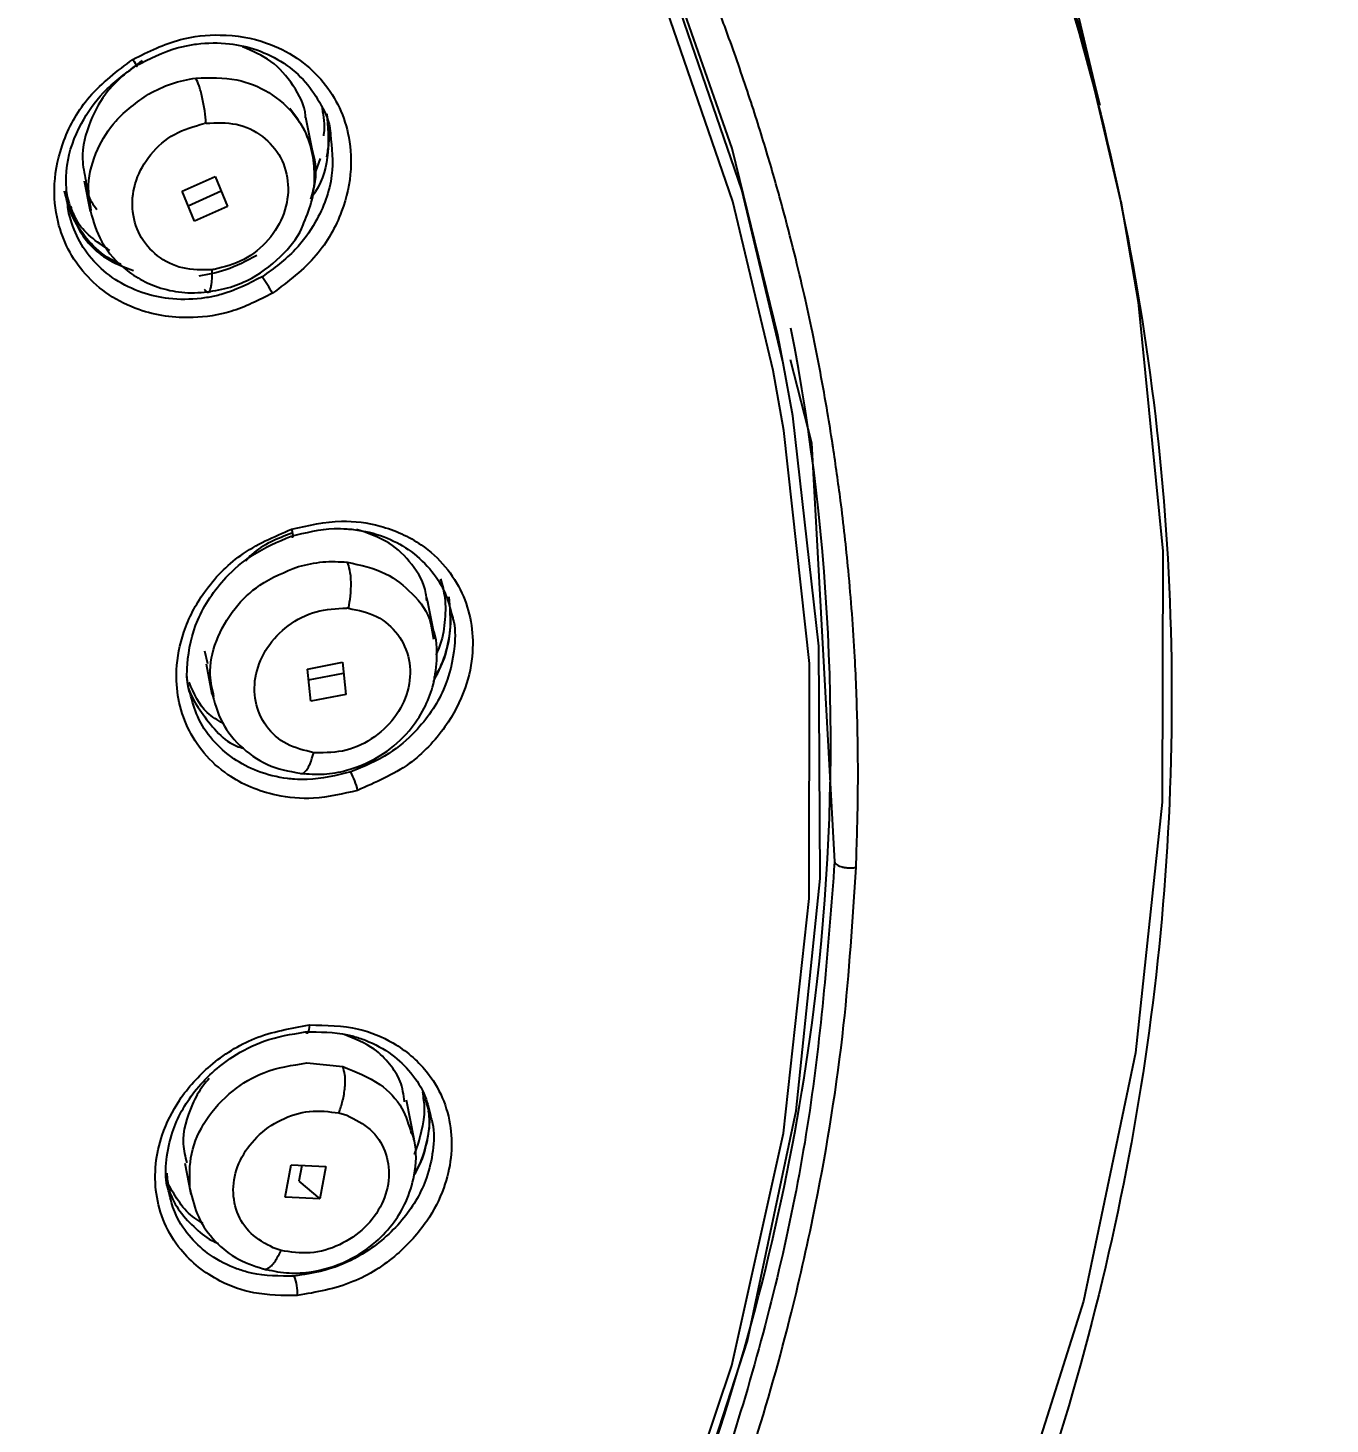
# Model space of a CAD drawing. Header units: millimetres. Extents: x 14183 to 14777, y -4239 to -3399.
# Drawn here: x 14412.288 to 14416.825, y -3744.426 to -3739.561 of the extents above; entities that cross this region are included whole.
import ezdxf

# ---------------------------------------------------------------- set-up
doc = ezdxf.new("R2010")
doc.units = ezdxf.units.MM
doc.header["$LTSCALE"] = 0.1
doc.layers.get('0').update_dxf_attribs({"lineweight": 15})
doc.layers.add('DIM', color=3, linetype='Continuous', lineweight=9)
doc.styles.add('ARIAL', font='arial.ttf')
doc.dimstyles.new('사본 ISO-25', dxfattribs={"dimtxt": 4, "dimasz": 3.5, "dimexe": 0.5, "dimexo": 0.625, "dimgap": 1.5, "dimtad": 1, "dimtih": 1, "dimtoh": 1, "dimdec": 1, "dimlfac": 4, "dimdsep": 46, "dimtxsty": 'ARIAL', "dimcen": 0, "dimclrd": 3, "dimclre": 3, "dimclrt": 3, "dimadec": 1, "dimazin": 0, "dimtfac": 1, "dimtdec": 1, "dimtmove": 0, "dimatfit": 3, "dimfxl": 1.25, "dimtfill": 1, "dimarcsym": 0})

# ---------------------------------------------------------------- blocks, each defined once
blk = doc.blocks.new('*D59')
at = {"layer": 'Defpoints', "color": 0, "transparency": 16777216}
for p in [(14392.1947, -3643.2869), (14495.7345, -4145.3429), (14510.029, -4145.3429)]:
    blk.add_point(p, dxfattribs=at)
at = {"layer": 'DIM', "color": 3, "lineweight": -2, "transparency": 16777216}
for p, q in [((14392.8197, -3643.2869), (14510.529, -3643.2869)), ((14510.029, -3646.7869), (14510.029, -3891.3741)), ((14510.029, -4141.8429), (14510.029, -3899.6183)), ((14496.3595, -4145.3429), (14510.529, -4145.3429))]:
    blk.add_line(p, q, dxfattribs=at)
at = {"layer": 'DIM', "color": 3, "transparency": 16777216}
for points in [[(14509.4457, -3646.7869), (14510.6124, -3646.7869), (14510.029, -3643.2869)], [(14509.4457, -4141.8429), (14510.6124, -4141.8429), (14510.029, -4145.3429)]]:
    blk.add_solid(points, dxfattribs=at)
at = {"layer": 'DIM', "color": 3, "transparency": 16777216, "insert": (14510.029, -3895.4962), "char_height": 4, "attachment_point": 5, "style": 'ARIAL', "bg_fill": 3, "box_fill_scale": 1.1, "bg_fill_color": 256, "bg_fill_true_color": 13158600, "bg_fill_transparency": 0}
blk.add_mtext('(2280)', dxfattribs=at)

msp = doc.modelspace()

# ---------------------------------------------------------------- linework, layer by layer
at = {"linetype": 'Continuous', "lineweight": 25}
for p, q in [((14416.023, -3739.83), (14415.7537, -3738.6974)), ((14412.9084, -3739.8929), (14412.9017, -3739.894)), ((14413.2826, -3740.0072), (14413.2564, -3739.8731)), ((14413.3062, -3740.016), (14413.2855, -3740.0739)), ((14412.4844, -3740.0937), (14412.505, -3740.1994)), ((14412.8255, -3740.1303), (14412.9402, -3740.0783)), ((14412.9401, -3740.0783), (14412.9833, -3740.183)), ((14412.8688, -3740.2348), (14412.8257, -3740.1302)), ((14412.8464, -3740.1806), (14412.961, -3740.1287)), ((14412.9834, -3740.1829), (14412.8687, -3740.2349)), ((14416.116, -3740.2699), (14416.0955, -3740.1649)), ((14414.9194, -3740.7292), (14414.9004, -3740.632)), ((14414.9441, -3740.7164), (14415.0185, -3741.0072)), ((14415.0185, -3741.0072), (14415.0987, -3742.4665)), ((14413.6763, -3741.5459), (14413.6808, -3741.5658)), ((14413.7068, -3741.6896), (14413.6806, -3741.5557)), ((14413.4053, -3741.5831), (14413.3987, -3741.5825)), ((14413.6928, -3741.6442), (14413.7013, -3741.6906)), ((14412.9031, -3741.731), (14412.9139, -3741.7755)), ((14412.9087, -3741.7767), (14412.9292, -3741.882)), ((14413.262, -3741.7949), (14413.3839, -3741.7714)), ((14413.2736, -3741.9072), (14413.2622, -3741.7949)), ((14413.2661, -3741.833), (14413.3877, -3741.8096)), ((14413.3838, -3741.7714), (14413.3953, -3741.8837)), ((14413.3953, -3741.8837), (14413.2735, -3741.9072)), ((14413.2601, -3743.1675), (14413.3848, -3743.1801)), ((14413.6332, -3743.4326), (14413.6069, -3743.2975)), ((14413.3714, -3743.3413), (14413.399, -3743.3496)), ((14412.8346, -3743.5168), (14412.8555, -3743.624)), ((14413.1843, -3743.6346), (14413.2053, -3743.5223)), ((14413.2049, -3743.5223), (14413.3258, -3743.5282)), ((14413.2427, -3743.5241), (14413.2323, -3743.5795)), ((14413.3257, -3743.5282), (14413.3047, -3743.6405)), ((14413.2323, -3743.5795), (14413.3047, -3743.6405)), ((14413.3048, -3743.6405), (14413.184, -3743.6345)), ((14413.1699, -3743.8207), (14413.143, -3743.8117))]:
    msp.add_line(p, q, dxfattribs=at)
at = {"linetype": 'Continuous', "lineweight": 25, "flags": 128}
for points in [[(14416.0955, -3740.1649), (14415.9594, -3739.5797), (14415.691, -3738.7562), (14415.3392, -3737.9617), (14414.9069, -3737.203), (14414.3979, -3736.4866), (14413.8166, -3735.8184), (14413.1677, -3735.2044), (14412.457, -3734.6496), (14411.6905, -3734.1589), (14410.8747, -3733.7364), (14410.0165, -3733.3856), (14409.1233, -3733.1097), (14408.2028, -3732.911), (14407.2627, -3732.7911), (14406.3111, -3732.7511)], [(14407.2663, -3732.7914), (14408.2132, -3732.9128), (14409.1402, -3733.1142), (14410.0393, -3733.3938), (14410.9027, -3733.7493), (14411.7228, -3734.1776), (14412.4926, -3734.6749), (14413.2055, -3735.237), (14413.8552, -3735.859), (14414.4362, -3736.5355), (14414.9434, -3737.2606), (14415.3723, -3738.0281), (14415.7194, -3738.8313), (14415.9816, -3739.6633), (14416.023, -3739.83)], [(14414.9195, -3740.7296), (14414.775, -3740.1253), (14414.5124, -3739.3606), (14414.1675, -3738.626), (14413.7438, -3737.9284), (14413.2453, -3737.2746), (14412.6768, -3736.6709), (14412.0437, -3736.1231), (14411.3522, -3735.6365), (14410.609, -3735.2157), (14409.8211, -3734.8649), (14408.9961, -3734.5874), (14408.1421, -3734.3859), (14407.2673, -3734.2622), (14406.38, -3734.2177)], [(14414.8842, -3740.7551), (14414.7438, -3740.1664), (14414.4786, -3739.3928), (14414.129, -3738.6501), (14413.6983, -3737.9456), (14413.191, -3737.2863), (14412.612, -3736.6788), (14411.9671, -3736.1292), (14411.2627, -3735.6428), (14410.5058, -3735.2246), (14409.7039, -3734.8786), (14408.865, -3734.6083), (14407.9974, -3734.4165), (14407.1098, -3734.3049)], [(14414.9004, -3740.632), (14414.7423, -3739.9807), (14414.4746, -3739.2176), (14414.1249, -3738.485), (14413.6965, -3737.7899), (14413.1936, -3737.1389), (14412.6209, -3736.5385), (14411.9841, -3735.9943), (14411.2893, -3735.5116), (14410.5431, -3735.095), (14409.7527, -3734.7486), (14408.9258, -3734.4756), (14408.2869, -3734.3209)], [(14412.6537, -3739.6706), (14412.6579, -3739.6778), (14412.6616, -3739.6841), (14412.6645, -3739.6893), (14412.6665, -3739.693), (14412.6676, -3739.6953), (14412.6678, -3739.696), (14412.6669, -3739.695), (14412.6651, -3739.6925)], [(14416.0955, -3740.1649), (14416.1566, -3740.5169), (14416.2429, -3741.3846), (14416.2398, -3742.259), (14416.1472, -3743.1325), (14415.9661, -3743.9975), (14415.6979, -3744.8465), (14415.345, -3745.6723), (14414.9104, -3746.4675), (14414.3979, -3747.2255), (14413.8119, -3747.9395), (14413.1576, -3748.6034), (14412.4406, -3749.2115), (14411.667, -3749.7585)], [(14414.5404, -3744.92), (14414.7952, -3744.135), (14414.9651, -3743.334), (14415.0483, -3742.5247), (14415.0443, -3741.715), (14414.9528, -3740.9126), (14414.9195, -3740.7296)], [(14406.1999, -3750.7036), (14407.0988, -3750.6113), (14407.9866, -3750.4384), (14408.8545, -3750.1865), (14409.6938, -3749.8582), (14410.4962, -3749.4568), (14411.2537, -3748.9862), (14411.9588, -3748.4511), (14412.6045, -3747.8568), (14413.1843, -3747.2092), (14413.6926, -3746.5148), (14414.1242, -3745.7805), (14414.4748, -3745.0136), (14414.741, -3744.2216), (14414.9202, -3743.4125), (14415.0105, -3742.5943), (14415.011, -3741.7752), (14414.9218, -3740.9632), (14414.8842, -3740.7551)], [(14413.2066, -3741.3074), (14413.2085, -3741.3155), (14413.2098, -3741.3226), (14413.2105, -3741.3283), (14413.2107, -3741.3325), (14413.2102, -3741.3351), (14413.209, -3741.3358), (14413.2074, -3741.3348), (14413.2052, -3741.3319)], [(14413.2689, -3743.0351), (14413.2683, -3743.0435), (14413.2672, -3743.0507), (14413.2657, -3743.0565), (14413.2639, -3743.0607), (14413.2617, -3743.0631), (14413.2594, -3743.0637), (14413.257, -3743.0624), (14413.2545, -3743.0592)]]:
    msp.add_lwpolyline(points, dxfattribs=at)
at = {"linetype": 'Continuous', "lineweight": 25}
for centre, radius, start, end in [((14411.9318, -3741.1932), 1.4004, 30.3554, 33.1246), ((14407.5668, -3742.0447), 7.5184, 353.59292, 11.02694), ((14413.181, -3742.2758), 0.2622, 12.8367, 27.8194), ((14407.1027, -3741.974), 7.9874, 331.26803, 353.46085), ((14413.081, -3743.9658), 0.1461, 355.2989, 22.4173)]:
    msp.add_arc(centre, radius, start, end, dxfattribs=at)
for points, knots in [([(14406.3316, -3732.8562), (14406.7827, -3732.8717), (14407.6929, -3732.9031), (14409.1392, -3733.1788), (14410.6483, -3733.6804), (14412.1289, -3734.4633), (14413.4466, -3735.4752), (14414.54, -3736.6692), (14415.398, -3738.034), (14415.9808, -3739.5056), (14416.2824, -3741.0691), (14416.2888, -3742.6524), (14415.9999, -3744.2383), (14415.4293, -3745.7548), (14414.5827, -3747.1848), (14413.4993, -3748.4633), (14412.1902, -3749.5751), (14410.716, -3750.4717), (14409.0925, -3751.1382), (14407.3544, -3751.5779), (14406.1498, -3751.6347), (14405.5357, -3751.6636)], [0, 0, 0, 0, 0.041773, 0.084286, 0.13721, 0.19167, 0.244595, 0.299054, 0.351979, 0.406439, 0.459364, 0.513823, 0.566748, 0.621208, 0.674132, 0.728592, 0.781517, 0.835976, 0.888901, 0.94336, 1, 1, 1, 1]), ([(14415.0933, -3741.0214), (14415.0926, -3741.0166), (14415.0865, -3740.9768), (14415.0648, -3740.8431), (14415.0325, -3740.6716), (14414.9923, -3740.4868), (14414.9577, -3740.3406), (14414.9153, -3740.1775), (14414.8641, -3739.9978), (14414.8027, -3739.8018), (14414.7371, -3739.6116), (14414.6476, -3739.3728), (14414.5084, -3739.0386), (14414.2944, -3738.6007), (14414.044, -3738.169), (14413.7863, -3737.781), (14413.5199, -3737.4229), (14413.233, -3737.081), (14412.9322, -3736.7602), (14412.6249, -3736.4642), (14412.2846, -3736.1696), (14411.9217, -3735.8886), (14411.5485, -3735.6303), (14411.1754, -3735.3992), (14410.7251, -3735.1495), (14410.2333, -3734.915), (14409.7448, -3734.7202), (14409.275, -3734.5593), (14408.8222, -3734.4266), (14408.4785, -3734.3533), (14408.3315, -3734.3219)], [0, 0, 0, 0, 0.001503, 0.012329, 0.041497, 0.054963, 0.070301, 0.087509, 0.106589, 0.127541, 0.150364, 0.168126, 0.205515, 0.260848, 0.316464, 0.35682, 0.401597, 0.450794, 0.490525, 0.532749, 0.577464, 0.623427, 0.667559, 0.710077, 0.75098, 0.816516, 0.866567, 0.901127, 0.957715, 1, 1, 1, 1]), ([(14412.6537, -3739.6706), (14412.7079, -3739.6438), (14412.8052, -3739.5958), (14412.9685, -3739.5791), (14413.109, -3739.6026), (14413.2265, -3739.6617), (14413.3105, -3739.7358), (14413.3713, -3739.8255), (14413.409, -3739.9319), (14413.4192, -3740.0598), (14413.3865, -3740.2083), (14413.2981, -3740.367), (14413.1948, -3740.4445), (14413.1402, -3740.4855)], [0, 0, 0, 0, 0.108634, 0.194831, 0.299323, 0.375934, 0.450142, 0.520765, 0.591343, 0.67352, 0.769042, 0.877862, 1, 1, 1, 1]), ([(14412.6651, -3739.6925), (14412.7117, -3739.6686), (14412.772, -3739.6376), (14412.8449, -3739.6219), (14412.9059, -3739.6126), (14412.9864, -3739.6119), (14413.0901, -3739.6351), (14413.1812, -3739.6804), (14413.2584, -3739.7468), (14413.3102, -3739.8286), (14413.3411, -3739.8915), (14413.3417, -3739.9278), (14413.3418, -3739.9314)], [0, 0, 0, 0, 0.173429, 0.224891, 0.252634, 0.384378, 0.50064, 0.627214, 0.750364, 0.870282, 0.987176, 1, 1, 1, 1]), ([(14413.1402, -3740.4855), (14413.0926, -3740.5096), (14413.0044, -3740.5543), (14412.842, -3740.5785), (14412.6934, -3740.5575), (14412.5692, -3740.4955), (14412.4855, -3740.4227), (14412.4254, -3740.3352), (14412.3858, -3740.2289), (14412.3738, -3740.099), (14412.4074, -3739.9465), (14412.497, -3739.7877), (14412.5998, -3739.7109), (14412.6537, -3739.6706)], [0, 0, 0, 0, 0.0959958, 0.1779129, 0.2988942, 0.3746658, 0.4477291, 0.5180754, 0.5856965, 0.6724169, 0.7703981, 0.8795889, 1, 1, 1, 1]), ([(14413.2556, -3739.8744), (14413.2555, -3739.8722), (14413.2539, -3739.831), (14413.2148, -3739.7589), (14413.1414, -3739.6722), (14413.0705, -3739.6416), (14413.0361, -3739.6268)], [0, 0, 0, 0, 0.0189237, 0.3482916, 0.6839014, 1, 1, 1, 1]), ([(14412.43, -3740.2073), (14412.4234, -3740.1513), (14412.4108, -3740.0462), (14412.4649, -3739.899), (14412.5485, -3739.7776), (14412.625, -3739.7217), (14412.6651, -3739.6925)], [0, 0, 0, 0, 0.2909393, 0.5466702, 0.7622849, 1, 1, 1, 1]), ([(14412.6855, -3739.6747), (14412.6431, -3739.7071), (14412.567, -3739.7654), (14412.4987, -3739.8894), (14412.4699, -3740.0011), (14412.4844, -3740.0682), (14412.4897, -3740.0928)], [0, 0, 0, 0, 0.311357, 0.55918, 0.838709, 1, 1, 1, 1]), ([(14412.7083, -3739.7914), (14412.7345, -3739.7781), (14412.7868, -3739.7514), (14412.8442, -3739.741), (14412.8728, -3739.7359)], [0, 0, 0, 0, 0.499996, 1, 1, 1, 1]), ([(14412.8728, -3739.7359), (14412.9215, -3739.7345), (14413.012, -3739.7319), (14413.1337, -3739.7829), (14413.2265, -3739.8643), (14413.2806, -3739.9739), (14413.2972, -3740.0772), (14413.2784, -3740.1376), (14413.272, -3740.1581)], [0, 0, 0, 0, 0.198456, 0.368636, 0.552811, 0.731734, 0.908687, 1, 1, 1, 1]), ([(14412.9084, -3739.8929), (14412.9071, -3739.8788), (14412.9044, -3739.8492), (14412.8957, -3739.802), (14412.8845, -3739.7601), (14412.8766, -3739.7438), (14412.8728, -3739.7359)], [0, 0, 0, 0, 0.232868, 0.488866, 0.751052, 1, 1, 1, 1]), ([(14412.5086, -3740.1976), (14412.5036, -3740.168), (14412.4918, -3740.097), (14412.5242, -3739.9868), (14412.5936, -3739.8728), (14412.6674, -3739.8204), (14412.7083, -3739.7914)], [0, 0, 0, 0, 0.194911, 0.466014, 0.704303, 1, 1, 1, 1]), ([(14413.2497, -3740.2403), (14413.2606, -3740.2133), (14413.2812, -3740.1623), (14413.289, -3740.0816), (14413.2823, -3740), (14413.256, -3739.9153), (14413.2194, -3739.8666), (14413.2005, -3739.8414)], [0, 0, 0, 0, 0.204939, 0.3883401, 0.5788076, 0.7827919, 1, 1, 1, 1]), ([(14413.3298, -3739.8605), (14413.3333, -3739.9048), (14413.3403, -3739.994), (14413.3154, -3740.0962), (14413.2831, -3740.1421), (14413.2793, -3740.1475)], [0, 0, 0, 0, 0.46642, 0.937576, 1, 1, 1, 1]), ([(14413.3131, -3739.8409), (14413.3178, -3739.8697), (14413.323, -3739.9017), (14413.318, -3739.9342), (14413.3175, -3739.9374)], [0, 0, 0, 0, 0.900828, 1, 1, 1, 1]), ([(14413.3293, -3740.0106), (14413.3322, -3739.9952), (14413.3407, -3739.9495), (14413.3393, -3739.8982), (14413.3299, -3739.8655), (14413.3287, -3739.8612)], [0, 0, 0, 0, 0.3064208, 0.9081784, 1, 1, 1, 1]), ([(14412.9297, -3740.4037), (14412.8948, -3740.4042), (14412.8256, -3740.4053), (14412.7352, -3740.3596), (14412.6722, -3740.2857), (14412.6457, -3740.191), (14412.6595, -3740.0902), (14412.7118, -3739.9981), (14412.7959, -3739.9242), (14412.8662, -3739.9041), (14412.9017, -3739.894)], [0, 0, 0, 0, 0.125261, 0.248647, 0.372148, 0.495812, 0.619113, 0.743206, 0.870567, 1, 1, 1, 1]), ([(14412.9084, -3739.8929), (14412.9443, -3739.8914), (14413.0156, -3739.8885), (14413.1093, -3739.9341), (14413.1741, -3740.0093), (14413.201, -3740.106), (14413.1858, -3740.2093), (14413.1302, -3740.3029), (14413.0429, -3740.3757), (14412.9718, -3740.3938), (14412.9363, -3740.4028)], [0, 0, 0, 0, 0.126075, 0.250713, 0.374166, 0.497369, 0.621398, 0.746857, 0.873516, 1, 1, 1, 1]), ([(14413.3418, -3739.9314), (14413.3469, -3739.9792), (14413.3579, -3740.0825), (14413.3039, -3740.2238), (14413.2178, -3740.3454), (14413.145, -3740.3985), (14413.1046, -3740.4279)], [0, 0, 0, 0, 0.257133, 0.554638, 0.753163, 1, 1, 1, 1]), ([(14412.4897, -3740.0928), (14412.491, -3740.1093), (14412.4939, -3740.147), (14412.5157, -3740.1768), (14412.5281, -3740.1935)], [0, 0, 0, 0, 0.4373459, 1, 1, 1, 1]), ([(14412.6112, -3740.3842), (14412.5951, -3740.3766), (14412.5489, -3740.3548), (14412.4902, -3740.2966), (14412.4378, -3740.2186), (14412.4226, -3740.1583), (14412.4153, -3740.1295)], [0, 0, 0, 0, 0.156124, 0.447333, 0.735815, 1, 1, 1, 1]), ([(14412.4206, -3740.1278), (14412.4297, -3740.1677), (14412.4508, -3740.2599), (14412.5385, -3740.3623), (14412.6225, -3740.394), (14412.6561, -3740.4067)], [0, 0, 0, 0, 0.313937, 0.72594, 1, 1, 1, 1]), ([(14413.1046, -3740.4279), (14413.0575, -3740.452), (14412.9965, -3740.4833), (14412.9227, -3740.4989), (14412.862, -3740.5079), (14412.7824, -3740.5083), (14412.6804, -3740.4854), (14412.5903, -3740.4413), (14412.5152, -3740.3764), (14412.4589, -3740.2978), (14412.4396, -3740.2372), (14412.43, -3740.2073)], [0, 0, 0, 0, 0.179215, 0.23251, 0.26137, 0.393928, 0.511296, 0.638487, 0.762209, 0.882646, 1, 1, 1, 1]), ([(14412.5733, -3740.3366), (14412.5274, -3740.3058), (14412.4665, -3740.265), (14412.4429, -3740.1985), (14412.4371, -3740.1822)], [0, 0, 0, 0, 0.7558456, 1, 1, 1, 1]), ([(14412.5026, -3740.1861), (14412.5122, -3740.2226), (14412.5332, -3740.3027), (14412.6026, -3740.3858), (14412.6796, -3740.4398), (14412.7522, -3740.4703), (14412.8358, -3740.4872), (14412.8948, -3740.4824), (14412.9253, -3740.4799)], [0, 0, 0, 0, 0.193924, 0.426142, 0.555923, 0.694296, 0.84188, 1, 1, 1, 1]), ([(14412.9118, -3740.4811), (14412.9394, -3740.4765), (14412.993, -3740.4677), (14413.0882, -3740.4266), (14413.1781, -3740.3545), (14413.2356, -3740.2818), (14413.2488, -3740.2427), (14413.2497, -3740.2403)], [0, 0, 0, 0, 0.195202, 0.379324, 0.706861, 0.981922, 1, 1, 1, 1]), ([(14413.085, -3740.3537), (14413.0496, -3740.3728), (14412.9852, -3740.4077), (14412.9153, -3740.4201), (14412.8838, -3740.4256)], [0, 0, 0, 0, 0.549155, 1, 1, 1, 1]), ([(14412.9026, -3740.4711), (14412.9064, -3740.4762), (14412.9124, -3740.484), (14412.9192, -3740.4809), (14412.9236, -3740.4735), (14412.927, -3740.4608), (14412.9299, -3740.4394), (14412.9297, -3740.4177), (14412.9297, -3740.4037)], [0, 0, 0, 0, 0.243273, 0.373731, 0.506247, 0.63784, 0.765653, 1, 1, 1, 1]), ([(14412.9363, -3740.4028), (14412.9352, -3740.403), (14412.933, -3740.4033), (14412.9308, -3740.4035), (14412.9297, -3740.4037)], [0, 0, 0, 0, 0.5002718, 1, 1, 1, 1]), ([(14415.1734, -3742.4856), (14415.1762, -3742.4025), (14415.1816, -3742.2378), (14415.1795, -3741.9934), (14415.1696, -3741.7317), (14415.1499, -3741.4702), (14415.1232, -3741.2264), (14415.1024, -3741.0835), (14415.0933, -3741.0214)], [0, 0, 0, 0, 0.169505, 0.335665, 0.498482, 0.704434, 0.871607, 1, 1, 1, 1]), ([(14413.4366, -3742.2176), (14413.3854, -3742.2298), (14413.2905, -3742.2524), (14413.1317, -3742.2376), (14412.9984, -3742.1819), (14412.8992, -3742.092), (14412.841, -3742.0011), (14412.809, -3741.9015), (14412.8013, -3741.7885), (14412.8261, -3741.659), (14412.8996, -3741.5182), (14413.0275, -3741.3845), (14413.145, -3741.334), (14413.2066, -3741.3074)], [0, 0, 0, 0, 0.095996, 0.177913, 0.298894, 0.374666, 0.447729, 0.518075, 0.585697, 0.672417, 0.770398, 0.879589, 1, 1, 1, 1]), ([(14413.2074, -3741.3211), (14413.1571, -3741.3406), (14413.0964, -3741.3641), (14413.0534, -3741.4106), (14413.0461, -3741.4186)], [0, 0, 0, 0, 0.829444, 1, 1, 1, 1]), ([(14413.2052, -3741.3319), (14413.2553, -3741.3197), (14413.3202, -3741.3038), (14413.3926, -3741.3058), (14413.4521, -3741.3111), (14413.5275, -3741.3296), (14413.618, -3741.3768), (14413.6905, -3741.4427), (14413.7438, -3741.5234), (14413.7595, -3741.5844), (14413.767, -3741.6135)], [0, 0, 0, 0, 0.201159, 0.260848, 0.293028, 0.445835, 0.580687, 0.727499, 0.870339, 1, 1, 1, 1]), ([(14413.2066, -3741.3074), (14413.2648, -3741.2942), (14413.3691, -3741.2705), (14413.5267, -3741.2928), (14413.6517, -3741.3491), (14413.7453, -3741.4345), (14413.8035, -3741.5267), (14413.8355, -3741.6286), (14413.8414, -3741.7414), (14413.8156, -3741.8685), (14413.7439, -3742.0056), (14413.6172, -3742.1395), (14413.4991, -3742.1906), (14413.4366, -3742.2176)], [0, 0, 0, 0, 0.108634, 0.194831, 0.299323, 0.375934, 0.450142, 0.520765, 0.591343, 0.67352, 0.769042, 0.877862, 1, 1, 1, 1]), ([(14413.6774, -3741.5572), (14413.6768, -3741.5486), (14413.6735, -3741.5013), (14413.6295, -3741.4288), (14413.5486, -3741.3471), (14413.4727, -3741.3216), (14413.4326, -3741.3082)], [0, 0, 0, 0, 0.068584, 0.376858, 0.670371, 1, 1, 1, 1]), ([(14412.8528, -3741.8793), (14412.8519, -3741.8767), (14412.8412, -3741.8452), (14412.8409, -3741.758), (14412.8707, -3741.6176), (14412.9594, -3741.4867), (14413.075, -3741.3866), (14413.1587, -3741.3514), (14413.2052, -3741.3319)], [0, 0, 0, 0, 0.012573, 0.15325, 0.382791, 0.629767, 0.794644, 1, 1, 1, 1]), ([(14413.2302, -3741.4378), (14413.2586, -3741.431), (14413.3154, -3741.4173), (14413.3723, -3741.4208), (14413.4008, -3741.4225)], [0, 0, 0, 0, 0.499996, 1, 1, 1, 1]), ([(14413.4053, -3741.5831), (14413.4078, -3741.569), (14413.4131, -3741.5395), (14413.4147, -3741.4917), (14413.4109, -3741.4485), (14413.4041, -3741.431), (14413.4008, -3741.4225)], [0, 0, 0, 0, 0.2328691, 0.488867, 0.7510531, 1, 1, 1, 1]), ([(14413.4008, -3741.4225), (14413.4473, -3741.4326), (14413.5339, -3741.4513), (14413.631, -3741.531), (14413.6848, -3741.5979), (14413.6923, -3741.6412), (14413.6928, -3741.6442)], [0, 0, 0, 0, 0.3505212, 0.6510981, 0.9763955, 1, 1, 1, 1]), ([(14412.9362, -3741.8911), (14412.9303, -3741.8661), (14412.9153, -3741.8032), (14412.9396, -3741.6933), (14413.001, -3741.5849), (14413.0996, -3741.4901), (14413.1835, -3741.4565), (14413.2302, -3741.4378)], [0, 0, 0, 0, 0.137645, 0.346651, 0.567088, 0.759414, 1, 1, 1, 1]), ([(14413.726, -3741.4808), (14413.7317, -3741.5026), (14413.7446, -3741.5516), (14413.7417, -3741.6326), (14413.7303, -3741.7002), (14413.7136, -3741.7363), (14413.7096, -3741.7451)], [0, 0, 0, 0, 0.257177, 0.577108, 0.897814, 1, 1, 1, 1]), ([(14413.7007, -3741.8388), (14413.7142, -3741.8121), (14413.7419, -3741.7573), (14413.7602, -3741.6696), (14413.7642, -3741.5964), (14413.7547, -3741.5561), (14413.7517, -3741.5434)], [0, 0, 0, 0, 0.2804907, 0.5759551, 0.866489, 1, 1, 1, 1]), ([(14413.754, -3741.5429), (14413.7576, -3741.5817), (14413.7657, -3741.6668), (14413.7389, -3741.7697), (14413.7057, -3741.8206), (14413.7028, -3741.825)], [0, 0, 0, 0, 0.433448, 0.950889, 1, 1, 1, 1]), ([(14413.2838, -3742.0863), (14413.251, -3742.0785), (14413.1858, -3742.0631), (14413.1138, -3741.9971), (14413.0752, -3741.9102), (14413.0766, -3741.8116), (14413.1175, -3741.7165), (14413.192, -3741.639), (14413.2913, -3741.5869), (14413.3627, -3741.584), (14413.3987, -3741.5825)], [0, 0, 0, 0, 0.1252615, 0.2486469, 0.3721478, 0.4958125, 0.6191131, 0.7432057, 0.8705671, 1, 1, 1, 1]), ([(14413.4053, -3741.5831), (14413.4394, -3741.5901), (14413.507, -3741.6041), (14413.5821, -3741.6708), (14413.6221, -3741.7595), (14413.6205, -3741.8602), (14413.5776, -3741.9574), (14413.4996, -3742.0355), (14413.3976, -3742.0858), (14413.326, -3742.0866), (14413.2902, -3742.087)], [0, 0, 0, 0, 0.126075, 0.250713, 0.374166, 0.497369, 0.621398, 0.746857, 0.873516, 1, 1, 1, 1]), ([(14413.767, -3741.6135), (14413.7676, -3741.6155), (14413.7778, -3741.6472), (14413.7763, -3741.734), (14413.7446, -3741.8732), (14413.6558, -3742.0017), (14413.5413, -3742.0998), (14413.4586, -3742.1343), (14413.4129, -3742.1535)], [0, 0, 0, 0, 0.010078, 0.154961, 0.384056, 0.630731, 0.795336, 1, 1, 1, 1]), ([(14413.2376, -3742.1583), (14413.2649, -3742.1603), (14413.3179, -3742.1643), (14413.4182, -3742.1464), (14413.5243, -3742.0988), (14413.6146, -3742.0185), (14413.6691, -3741.9371), (14413.7024, -3741.8538), (14413.7152, -3741.7597), (14413.714, -3741.6832), (14413.6942, -3741.6474), (14413.6925, -3741.6444)], [0, 0, 0, 0, 0.102862, 0.199704, 0.371561, 0.515503, 0.631887, 0.730561, 0.8474, 0.987285, 1, 1, 1, 1]), ([(14412.8405, -3741.813), (14412.8405, -3741.8159), (14412.8404, -3741.8722), (14412.9044, -3741.9662), (14412.977, -3742.0545), (14413.0348, -3742.0698), (14413.0368, -3742.0703)], [0, 0, 0, 0, 0.0248588, 0.485469, 0.9816436, 1, 1, 1, 1]), ([(14412.9677, -3741.9841), (14412.9482, -3741.9727), (14412.8919, -3741.9397), (14412.8662, -3741.8801), (14412.8494, -3741.8411)], [0, 0, 0, 0, 0.344926, 1, 1, 1, 1]), ([(14413.4129, -3742.1535), (14413.3622, -3742.1658), (14413.2965, -3742.1818), (14413.2233, -3742.1795), (14413.1642, -3742.1739), (14413.0898, -3742.1554), (14413.0007, -3742.109), (14412.9292, -3742.0444), (14412.8764, -3741.9661), (14412.8603, -3741.9071), (14412.8528, -3741.8793)], [0, 0, 0, 0, 0.205496, 0.266608, 0.2997, 0.451697, 0.586277, 0.732156, 0.874004, 1, 1, 1, 1]), ([(14412.9275, -3741.8724), (14412.9376, -3741.9099), (14412.9578, -3741.9848), (14413.0332, -3742.0751), (14413.1325, -3742.1401), (14413.2111, -3742.1535), (14413.2503, -3742.1603)], [0, 0, 0, 0, 0.251496, 0.50236, 0.751662, 1, 1, 1, 1]), ([(14413.2432, -3742.1591), (14413.2439, -3742.159), (14413.2474, -3742.1588), (14413.2541, -3742.153), (14413.2629, -3742.1416), (14413.2735, -3742.1211), (14413.2797, -3742.0999), (14413.2838, -3742.0863)], [0, 0, 0, 0, 0.048779, 0.250052, 0.449925, 0.644056, 1, 1, 1, 1]), ([(14413.2902, -3742.087), (14413.2892, -3742.0869), (14413.287, -3742.0866), (14413.2849, -3742.0864), (14413.2838, -3742.0863)], [0, 0, 0, 0, 0.500272, 1, 1, 1, 1]), ([(14405.6236, -3750.8562), (14405.8472, -3750.8518), (14406.3387, -3750.8421), (14407.0398, -3750.7641), (14407.736, -3750.6406), (14408.4325, -3750.4697), (14409.2165, -3750.2148), (14410.0526, -3749.8577), (14410.8435, -3749.4281), (14411.577, -3748.9419), (14412.2468, -3748.407), (14412.8759, -3747.7994), (14413.3757, -3747.216), (14413.7913, -3746.6435), (14414.1145, -3746.1232), (14414.3816, -3745.6123), (14414.6159, -3745.0853), (14414.8029, -3744.5693), (14414.9438, -3744.0708), (14415.0533, -3743.5796), (14415.1369, -3743.0622), (14415.1618, -3742.6693), (14415.1734, -3742.4856)], [0, 0, 0, 0, 0.0464086, 0.1019943, 0.1457751, 0.1926353, 0.2502527, 0.3164034, 0.3813084, 0.4380493, 0.5012503, 0.5626126, 0.6246974, 0.6667243, 0.7164237, 0.7588041, 0.7939083, 0.8444623, 0.8813604, 0.9103249, 0.9580831, 1, 1, 1, 1]), ([(14415.0987, -3742.4665), (14415.0994, -3742.4684), (14415.1008, -3742.4721), (14415.1069, -3742.4771), (14415.1152, -3742.4814), (14415.1251, -3742.4845), (14415.1363, -3742.4867), (14415.1487, -3742.4878), (14415.1616, -3742.4876), (14415.1695, -3742.4863), (14415.1734, -3742.4856)], [0, 0, 0, 0, 0.130507, 0.259998, 0.384306, 0.500193, 0.615882, 0.740045, 0.869469, 1, 1, 1, 1]), ([(14413.2266, -3743.9778), (14413.1753, -3743.9776), (14413.0802, -3743.9771), (14412.9361, -3743.925), (14412.8273, -3743.839), (14412.7601, -3743.7277), (14412.7314, -3743.6252), (14412.7296, -3743.5205), (14412.7544, -3743.4084), (14412.8141, -3743.2879), (14412.9226, -3743.1679), (14413.0799, -3743.0679), (14413.2039, -3743.0464), (14413.2689, -3743.0351)], [0, 0, 0, 0, 0.0960003, 0.177925, 0.298931, 0.3747016, 0.4477708, 0.5181301, 0.5857712, 0.67247, 0.7704316, 0.8796047, 1, 1, 1, 1]), ([(14412.7797, -3743.6185), (14412.7775, -3743.6115), (14412.7664, -3743.5758), (14412.7684, -3743.5039), (14412.7911, -3743.3899), (14412.8632, -3743.2583), (14412.9816, -3743.1519), (14413.1177, -3743.0816), (14413.2057, -3743.0672), (14413.2545, -3743.0592)], [0, 0, 0, 0, 0.0295843, 0.1507824, 0.2758398, 0.4721507, 0.6833754, 0.82438, 1, 1, 1, 1]), ([(14413.2689, -3743.0351), (14413.327, -3743.036), (14413.4312, -3743.0376), (14413.5721, -3743.0968), (14413.6725, -3743.1811), (14413.7364, -3743.2863), (14413.7645, -3743.3902), (14413.7658, -3743.4978), (14413.7393, -3743.6092), (14413.6793, -3743.7271), (14413.5735, -3743.8439), (14413.4174, -3743.9444), (14413.2926, -3743.9662), (14413.2266, -3743.9778)], [0, 0, 0, 0, 0.1086369, 0.19484, 0.2993489, 0.3748055, 0.4502098, 0.5208359, 0.5914169, 0.673582, 0.7690879, 0.877887, 1, 1, 1, 1]), ([(14413.2545, -3743.0592), (14413.3046, -3743.0591), (14413.3697, -3743.059), (14413.4366, -3743.0782), (14413.4905, -3743.0975), (14413.5557, -3743.1334), (14413.6261, -3743.2011), (14413.674, -3743.276), (14413.6868, -3743.3332), (14413.6923, -3743.358)], [0, 0, 0, 0, 0.239542, 0.310626, 0.348954, 0.530926, 0.691516, 0.866343, 1, 1, 1, 1]), ([(14413.6004, -3743.3025), (14413.5971, -3743.2782), (14413.5905, -3743.2298), (14413.5488, -3743.1697), (14413.4883, -3743.1071), (14413.4268, -3743.0829), (14413.3897, -3743.0684)], [0, 0, 0, 0, 0.216784, 0.432009, 0.657495, 1, 1, 1, 1]), ([(14412.8523, -3743.6052), (14412.8512, -3743.5643), (14412.849, -3743.4828), (14412.9039, -3743.3611), (14412.9934, -3743.2635), (14413.1165, -3743.1891), (14413.2088, -3743.1752), (14413.2601, -3743.1675)], [0, 0, 0, 0, 0.196146, 0.391297, 0.596345, 0.775574, 1, 1, 1, 1]), ([(14412.9194, -3743.221), (14412.9125, -3743.2289), (14412.8881, -3743.2564), (14412.8489, -3743.3319), (14412.819, -3743.4286), (14412.836, -3743.4937), (14412.8417, -3743.5154)], [0, 0, 0, 0, 0.093183, 0.32537, 0.775398, 1, 1, 1, 1]), ([(14413.3714, -3743.3413), (14413.3761, -3743.3276), (14413.386, -3743.2989), (14413.3925, -3743.259), (14413.3938, -3743.2292), (14413.3926, -3743.2024), (14413.3879, -3743.1889), (14413.3848, -3743.1801)], [0, 0, 0, 0, 0.2328936, 0.4889962, 0.6211664, 0.7521897, 1, 1, 1, 1]), ([(14413.3848, -3743.1801), (14413.4301, -3743.1977), (14413.5126, -3743.2297), (14413.5951, -3743.3168), (14413.6148, -3743.383), (14413.6238, -3743.4132)], [0, 0, 0, 0, 0.3986668, 0.7261444, 1, 1, 1, 1]), ([(14413.6625, -3743.2691), (14413.6654, -3743.2881), (14413.6765, -3743.3593), (14413.652, -3743.4329), (14413.6341, -3743.4868)], [0, 0, 0, 0, 0.267925, 1, 1, 1, 1]), ([(14413.6338, -3743.5578), (14413.6408, -3743.5456), (14413.6631, -3743.5067), (14413.681, -3743.4367), (14413.6935, -3743.3564), (14413.679, -3743.3101), (14413.6725, -3743.2897)], [0, 0, 0, 0, 0.14256, 0.453034, 0.758814, 1, 1, 1, 1]), ([(14413.143, -3743.8117), (14413.1153, -3743.7969), (14413.0602, -3743.7675), (14413.0114, -3743.6893), (14412.9975, -3743.5984), (14413.0223, -3743.5046), (14413.0818, -3743.4217), (14413.1676, -3743.3613), (14413.2703, -3743.3286), (14413.3374, -3743.3371), (14413.3714, -3743.3413)], [0, 0, 0, 0, 0.12521, 0.248745, 0.372534, 0.496594, 0.620179, 0.744042, 0.870525, 1, 1, 1, 1]), ([(14413.399, -3743.3496), (14413.428, -3743.364), (14413.4859, -3743.3928), (14413.5373, -3743.4723), (14413.552, -3743.565), (14413.5267, -3743.6607), (14413.4651, -3743.7452), (14413.3759, -3743.8058), (14413.2707, -3743.8365), (14413.2035, -3743.8259), (14413.1699, -3743.8207)], [0, 0, 0, 0, 0.126117, 0.250838, 0.374368, 0.497567, 0.621469, 0.746731, 0.873258, 1, 1, 1, 1]), ([(14413.6923, -3743.358), (14413.6943, -3743.3645), (14413.7052, -3743.401), (14413.7014, -3743.4733), (14413.6763, -3743.5867), (14413.6033, -3743.7156), (14413.4854, -3743.8196), (14413.3508, -3743.8882), (14413.2641, -3743.9023), (14413.2161, -3743.9101)], [0, 0, 0, 0, 0.027925, 0.154847, 0.278571, 0.474156, 0.684752, 0.825278, 1, 1, 1, 1]), ([(14413.6831, -3743.3339), (14413.685, -3743.3514), (14413.6893, -3743.3909), (14413.6721, -3743.4648), (14413.6549, -3743.5218), (14413.635, -3743.5504), (14413.6338, -3743.5521)], [0, 0, 0, 0, 0.259772, 0.5883, 0.974932, 1, 1, 1, 1]), ([(14413.1084, -3743.8846), (14413.1347, -3743.8904), (14413.1858, -3743.9016), (14413.2864, -3743.8976), (14413.397, -3743.8652), (14413.4975, -3743.7987), (14413.5637, -3743.7262), (14413.6098, -3743.6479), (14413.6398, -3743.5523), (14413.6438, -3743.468), (14413.6296, -3743.4214), (14413.6269, -3743.4127)], [0, 0, 0, 0, 0.0999423, 0.1934191, 0.3588493, 0.4970682, 0.6087048, 0.7042774, 0.8218179, 0.9667451, 1, 1, 1, 1]), ([(14412.7717, -3743.551), (14412.7731, -3743.5687), (14412.7791, -3743.6419), (14412.8438, -3743.721), (14412.911, -3743.7791), (14412.944, -3743.7934), (14412.952, -3743.7968)], [0, 0, 0, 0, 0.163574, 0.672373, 0.92079, 1, 1, 1, 1]), ([(14412.8976, -3743.7261), (14412.8879, -3743.7205), (14412.8329, -3743.6884), (14412.802, -3743.6334), (14412.7765, -3743.5882)], [0, 0, 0, 0, 0.176107, 1, 1, 1, 1]), ([(14412.8527, -3743.6081), (14412.8607, -3743.6413), (14412.8768, -3743.7076), (14412.9374, -3743.7913), (14413.0189, -3743.8569), (14413.0864, -3743.8778), (14413.1201, -3743.8883)], [0, 0, 0, 0, 0.25024, 0.500346, 0.750211, 1, 1, 1, 1]), ([(14413.2161, -3743.9101), (14413.1654, -3743.9101), (14413.0996, -3743.9101), (14413.0321, -3743.8905), (14412.9786, -3743.871), (14412.9142, -3743.8353), (14412.8451, -3743.7687), (14412.7982, -3743.6963), (14412.7852, -3743.6416), (14412.7797, -3743.6185)], [0, 0, 0, 0, 0.2451732, 0.3180884, 0.357578, 0.5389363, 0.6995129, 0.8728387, 1, 1, 1, 1]), ([(14413.1132, -3743.8861), (14413.1143, -3743.8861), (14413.1187, -3743.8865), (14413.1276, -3743.8816), (14413.1391, -3743.8716), (14413.1539, -3743.8532), (14413.1636, -3743.8334), (14413.1699, -3743.8207)], [0, 0, 0, 0, 0.065132, 0.263106, 0.459512, 0.650195, 1, 1, 1, 1])]:
    msp.add_open_spline(points, degree=3, knots=knots, dxfattribs=at)
msp.add_open_spline([(14415.0987, -3742.4665), (14415.0758, -3742.7653), (14415.03, -3743.3628), (14414.8275, -3744.2487), (14414.5296, -3745.1138), (14414.13, -3745.9482), (14413.6361, -3746.742), (14413.0529, -3747.4861), (14412.3873, -3748.1718), (14411.6471, -3748.7911), (14410.8408, -3749.3368), (14409.9779, -3749.8025), (14409.0684, -3750.1829), (14408.123, -3750.4734), (14407.1524, -3750.6712), (14406.1685, -3750.7717), (14405.1808, -3750.7824), (14404.5322, -3750.7079), (14404.2079, -3750.6707)], degree=3, dxfattribs=at)

# ---------------------------------------------------------------- next in the draw order: dimensions: what is measured, and where the dimension line sits
at = {"layer": 'DIM'}
dim = msp.add_linear_dim(base=(14510.029, -4145.3429), p1=(14392.1947, -3643.2869), p2=(14495.7345, -4145.3429), angle=90, text='(2280)', dimstyle='사본 ISO-25', override={"dimtad": 0}, dxfattribs=at)
dim.commit()
dim.dimension.update_dxf_attribs({"geometry": '*D59', "text_midpoint": (14510.029, -3895.4962), "dimtype": 160})

doc.saveas('drawing.dxf')
